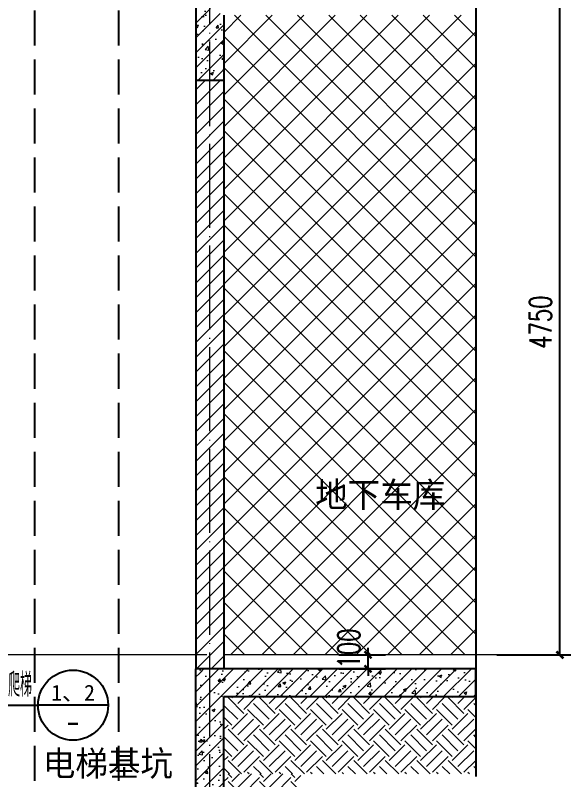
# Model space of a CAD drawing. Extents: x -1712635 to -854203, y -534641 to -21985.
# Drawn here: x -995250 to -991335, y -126884 to -121428 of the extents above; entities that cross this region are included whole.
import ezdxf
from ezdxf.enums import TextEntityAlignment as Align

# ---------------------------------------------------------------- set-up
doc = ezdxf.new("R2010")
doc.units = 0
doc.header["$LTSCALE"] = 1000
doc.linetypes.add('DASH', pattern=[0.35, 0.25, -0.1])
doc.linetypes.add('DOTE', pattern=[2.42, 2, -0.2, 0.02, -0.2])
doc.layers.get('0').update_dxf_attribs({"linetype": 'CONTINUOUS'})
doc.layers.get('Defpoints').update_dxf_attribs({"linetype": 'CONTINUOUS'})
for name, color, linetype in [('DIM_ELEV', 3, 'CONTINUOUS'), ('DIM_IDEN', 67, 'CONTINUOUS'), ('DIM_SYMB', 3, 'CONTINUOUS'), ('PUB_DIM', 3, 'CONTINUOUS'), ('PUB_TEXT', 2, 'CONTINUOUS'), ('WALL', 2, 'CONTINUOUS'), ('设备', 253, 'CONTINUOUS')]:
    doc.layers.add(name, color=color, linetype=linetype)
for name, color, linetype, lineweight in [('DOTE', 19, 'DOTE', 9), ('PUB_HATCH', 8, 'CONTINUOUS', 9), ('内粉刷', 37, 'CONTINUOUS', 9), ('填充', 251, 'CONTINUOUS', 5)]:
    doc.layers.add(name, color=color, linetype=linetype, lineweight=lineweight)
doc.styles.add('_TCH_DIM', font='SIMPLEX.shx', dxfattribs={"width": 0.7, "bigfont": 'GBCBIG.shx'})
doc.styles.add('_TCH_DIM_T3', font='SIMPLEX', dxfattribs={"width": 0.705882, "bigfont": 'GBCBIG'})
doc.styles.add('_TCH_LABEL', font='simhei.ttf')
doc.dimstyles.new('_TCH_ARCH&&50', dxfattribs={"dimtxt": 157.5, "dimasz": 50, "dimexe": 125, "dimexo": 150, "dimgap": 58.75, "dimtad": 1, "dimdec": 0, "dimzin": 0, "dimdsep": 46, "dimtxsty": '_TCH_DIM_T3', "dimblk": 'ARCHTICK', "dimcen": 0.09, "dimclrt": 7, "dimazin": 0, "dimtfac": 1, "dimtdec": 0, "dimtix": 1, "dimtmove": 2, "dimatfit": 3, "dimldrblk": 'ARCHTICK', "dimfxl": 0, "dimtolj": 1, "dimtzin": 0, "dimarcsym": 0})
pattern_1 = [(45, (-1144926.15, -28814.996), (-53.03301, 53.03301), []), (50, (-1144926.15, -28815), (215.17805, -18.82564), [22.5, -247.5]), (355, (-1144926.15, -28815), (-41.6254, 225.65764), [18, -198]), (100.4514, (-1144908.22, -28816.56), (173.55281, 206.83186), [19.12206, -210.34263]), (46.1842, (-1144926.15, -28755), (320.1723, -49.6557), [33.75, -371.25]), (96.6356, (-1144899.47, -28759.13), (280.3988, 292.23536), [28.6831, -315.5139]), (351.1842, (-1144926.15, -28755), (280.3986, 292.2356), [27, -297]), (21, (-1144896.15, -28770), (179.07212, -120.78567), [22.5, -247.5]), (326, (-1144896.15, -28770), (72.9946, 217.54501), [18, -198]), (71.4514, (-1144881.22, -28780.06), (252.0668, 96.75915), [19.12206, -210.34263]), (37.5, (-1144926.15, -28814.996), (3.647957, 99.868156), [0, -195.6, 0, -201, 0, -198.75]), (7.5, (-1144926.15, -28815), (78.92086, 118.323514), [0, -114.6, 0, -191.1, 0, -75.75]), (327.5, (-1144993.05, -28814.996), (160.14673, -6.76646), [0, -75, 0, -234, 0, -310.5]), (317.5, (-1145023.05, -28815), (174.95585, 30.0315), [0, -97.5, 0, -155.4, 0, -220.5])]

# ---------------------------------------------------------------- blocks, each defined once
blk = doc.blocks.new('_ArchTick')
at = {"color": 0, "const_width": 0.35}
blk.add_lwpolyline([(-0.5, -0.5), (0.5, 0.5)], dxfattribs=at)
blk = doc.blocks.new('*D985')
at = {"layer": 'Defpoints', "color": 0}
for p in [(-993090.5, -125993.4), (-992732, -125993.4), (-993090.5, -126093.4)]:
    blk.add_point(p, dxfattribs=at)
at = {"layer": 'PUB_DIM', "color": 0, "lineweight": -2}
for p, q in [((-992732, -125993.4), (-992732, -125943.4)), ((-992940.5, -125993.4), (-992607, -125993.4)), ((-992732, -126093.4), (-992732, -125993.4)), ((-992940.5, -126093.4), (-992607, -126093.4)), ((-992732, -126093.4), (-992732, -126143.4))]:
    blk.add_line(p, q, dxfattribs=at)
at = {"layer": 'PUB_DIM', "color": 0, "lineweight": -2, "xscale": 50, "yscale": 50, "zscale": 50}
for p, rotation in [((-992732, -125993.4), 270), ((-992732, -126093.4), 90)]:
    blk.add_blockref('_ArchTick', p, dxfattribs=dict(at, rotation=rotation))
at = {"layer": 'PUB_DIM', "color": 7, "insert": (-992869.5, -125948.6), "char_height": 157.5, "attachment_point": 5, "rotation": 90, "style": '_TCH_DIM_T3'}
blk.add_mtext('\\A1;100', dxfattribs=at)
blk = doc.blocks.new('*D1030')
at = {"layer": 'Defpoints', "color": 0}
for p in [(-991962.8, -121243.4), (-991362.8, -121243.4), (-991962.8, -125993.4)]:
    blk.add_point(p, dxfattribs=at)
at = {"layer": 'PUB_DIM', "color": 0, "lineweight": -2}
for p, q in [((-991812.8, -121243.4), (-991237.8, -121243.4)), ((-991362.8, -125993.4), (-991362.8, -121243.4)), ((-991812.8, -125993.4), (-991237.8, -125993.4))]:
    blk.add_line(p, q, dxfattribs=at)
at = {"layer": 'PUB_DIM', "color": 0, "lineweight": -2, "xscale": 50, "yscale": 50, "zscale": 50}
for p, rotation in [((-991362.8, -121243.4), 90), ((-991362.8, -125993.4), 270)]:
    blk.add_blockref('_ArchTick', p, dxfattribs=dict(at, rotation=rotation))
at = {"layer": 'PUB_DIM', "color": 7, "insert": (-991500.3, -123618.4), "char_height": 157.5, "attachment_point": 5, "rotation": 90, "style": '_TCH_DIM_T3'}
blk.add_mtext('\\A1;4750', dxfattribs=at)

msp = doc.modelspace()

# ---------------------------------------------------------------- hatches: boundary and pattern name
at = {"layer": 'PUB_HATCH'}
h = msp.add_hatch(dxfattribs=at)
h.set_pattern_fill('钢筋混凝土', color=256, scale=30, style=0)
h.set_pattern_definition(pattern_1)
h.paths.add_polyline_path([(-993761.84, -121428.41), (-993961.84, -121328.41), (-993961.84, -121893.36), (-993761.84, -121893.36)])
h = msp.add_hatch(dxfattribs=at)
h.set_pattern_fill('普通砖', color=256, scale=30, style=0)
h.set_pattern_definition([(45, (-1144926.15, -28761.14), (-53.03303, 53.03303), [])])
h.paths.add_polyline_path([(-993761.84, -121893.36), (-993961.84, -121893.36), (-993961.87, -126093.41), (-993761.87, -126093.41)])
h = msp.add_hatch(dxfattribs=at)
h.set_pattern_fill('钢筋混凝土', color=256, scale=30, style=0)
h.set_pattern_definition(pattern_1)
h.paths.add_polyline_path([(-993762.82, -126293.41), (-993962.82, -126093.41), (-993962.82, -127443.41), (-993762.82, -127643.41)])
h = msp.add_hatch(dxfattribs=at)
h.set_pattern_fill('钢筋混凝土', color=256, scale=30, style=0)
h.set_pattern_definition(pattern_1)
h.paths.add_polyline_path([(-991962.77, -126093.41), (-993962.82, -126093.41), (-993762.82, -126293.41), (-991962.77, -126293.41)])
at = {"layer": '填充'}
h = msp.add_hatch(dxfattribs=at)
h.set_pattern_fill('ANSI37', color=196, scale=100, style=0)
h.set_pattern_definition([(45, (-2292095.7, -630744.2), (-112.253202, 112.253202), []), (135, (-2292095.7, -630744.2), (-112.253202, -112.253202), [])])
h.paths.add_polyline_path([(-991962.77, -125993.42), (-991962.77, -121428.41), (-993761.84, -121428.41), (-993761.84, -121428.41), (-993761.84, -125993.42)])
h = msp.add_hatch(dxfattribs=at)
h.set_pattern_fill('EARTH', color=250, scale=50, angle=45, style=0)
h.set_pattern_definition([(45, (-1157284.85, 10790.66), (0, 224.5064), [158.75, -158.75]), (45, (-1157326.94, 10832.75), (0, 224.5064), [158.75, -158.75]), (45, (-1157369.04, 10874.85), (0, 224.5064), [158.75, -158.75]), (135, (-1157369.04, 10902.91), (-224.5064, 0), [158.75, -158.75]), (135, (-1157326.94, 10945), (-224.5064, 0), [158.75, -158.75]), (135, (-1157284.85, 10987.1), (-224.5064, 0), [158.75, -158.75])])
edge = h.paths.add_edge_path()
edge.add_line((-991962.77, -126843.31), (-991962.77, -126293.06))
edge.add_line((-991962.77, -126293.06), (-993762.82, -126293.06))
edge.add_line((-993762.82, -126293.06), (-993762.82, -126843.31))
edge.add_line((-993762.82, -126843.31), (-991967.6, -126843.31))
h = msp.add_hatch(dxfattribs=at)
h.set_pattern_fill('EARTH', color=250, scale=50, angle=45, style=0)
h.set_pattern_definition([(45, (-1157284.85, 10640.66), (0, 224.5064), [158.75, -158.75]), (45, (-1157326.94, 10682.75), (0, 224.5064), [158.75, -158.75]), (45, (-1157369.04, 10724.85), (0, 224.5064), [158.75, -158.75]), (135, (-1157369.04, 10752.91), (-224.5064, 0), [158.75, -158.75]), (135, (-1157326.94, 10795), (-224.5064, 0), [158.75, -158.75]), (135, (-1157284.85, 10837.1), (-224.5064, 0), [158.75, -158.75])])
h.paths.add_polyline_path([(-993762.85, -128193.41), (-993212.6, -128193.41), (-993212.6, -126842.99), (-993762.85, -126842.99)])

# ---------------------------------------------------------------- linework, layer by layer
at = {"layer": 'DIM_ELEV'}
msp.add_line((-991762.77, -125993.41), (-991237.77, -125993.41), dxfattribs=at)
at = {"layer": 'DIM_IDEN'}
for p in [(-995566.84, -126352.31), (-994587.95, -126352.31)]:
    msp.add_line(p, (-995087.95, -126352.31), dxfattribs=at)
msp.add_circle((-994837.95, -126352.31), 250, dxfattribs=at)
at = {"layer": 'DIM_SYMB'}
msp.add_lwpolyline([(-991962.77, -102743.41), (-991962.77, -114746.55), (-991857.77, -114784.77), (-992067.77, -114821.8), (-991962.77, -114859.05), (-991962.77, -126862.19)], dxfattribs=at)
at = {"layer": 'DOTE', "linetype": 'DOTE', "ltscale": 0.3}
msp.add_line((-993862.84, -102743.41), (-993862.82, -127643.41), dxfattribs=at)
at = {"layer": 'DOTE', "linetype": 'DOTE'}
msp.add_line((-991462.77, -125993.41), (-1006939.83, -125993.41), dxfattribs=at)
at = {"layer": 'WALL'}
for p, q in [((-993961.84, -121328.41), (-993961.84, -121893.36)), ((-993761.84, -121428.41), (-993761.84, -121893.36)), ((-993961.84, -121893.36), (-993961.87, -126093.41)), ((-993761.84, -121893.36), (-993961.84, -121893.36)), ((-993761.84, -121893.36), (-993761.87, -126093.41)), ((-993962.82, -126093.41), (-993962.82, -127443.41)), ((-991962.77, -126093.41), (-993962.82, -126093.41)), ((-991962.77, -126293.41), (-991962.77, -126093.41)), ((-993762.82, -126293.41), (-993762.82, -127643.41)), ((-991962.77, -126293.41), (-993762.82, -126293.41))]:
    msp.add_line(p, q, dxfattribs=at)
at = {"layer": '内粉刷'}
msp.add_line((-991962.77, -125993.42), (-993761.87, -125993.42), dxfattribs=at)
at = {"layer": '设备', "color": 206, "linetype": 'DASH'}
for p, q in [((-995112.85, -102493.41), (-995112.85, -127443.41)), ((-994512.54, -102493.4), (-994512.85, -127443.66))]:
    msp.add_line(p, q, dxfattribs=at)

# ---------------------------------------------------------------- texts
at = {"layer": 'PUB_TEXT'}
for s, p in [('地下车库', (-993109.74, -124939.11)), ('电梯基坑', (-995053.93, -126857.86))]:
    msp.add_text(s, height=178.723, dxfattribs=at).set_placement(p)
at = {"layer": 'PUB_TEXT', "style": '_TCH_DIM', "width": 0.7}
msp.add_text('检修爬梯', height=168.794, dxfattribs=at).set_placement((-995471.61, -126291.09))
at = {"layer": 'PUB_TEXT', "style": '_TCH_LABEL'}
for s, height, width, p, p2 in [('1、2', 113.14, 0.962162, (-994994.51, -126319.6), (-994681.38, -126319.6)), ('-', 172.43, 1.022989, (-994901.37, -126552.5), (-994774.52, -126552.5))]:
    msp.add_text(s, height=height, dxfattribs=dict(at, width=width)).set_placement(p, p2, align=Align.FIT)

# ---------------------------------------------------------------- dimensions: what is measured, and where the dimension line sits
at = {"layer": 'PUB_DIM'}
dim = msp.add_aligned_dim(p1=(-991962.77, -125993.41), p2=(-991962.77, -121243.41), distance=-600, dimstyle='_TCH_ARCH&&50', dxfattribs=at)
dim.commit()
dim.dimension.update_dxf_attribs({"geometry": '*D1030', "text_midpoint": (-991500.27, -123618.41)})
dim = msp.add_linear_dim(base=(-992732.04, -125993.44), p1=(-993090.45, -126093.41), p2=(-993090.45, -125993.44), angle=90, dimstyle='_TCH_ARCH&&50', dxfattribs=at)
dim.commit()
dim.dimension.update_dxf_attribs({"geometry": '*D985', "text_midpoint": (-992869.54, -125948.63), "dimtype": 161})

doc.saveas('drawing.dxf')
